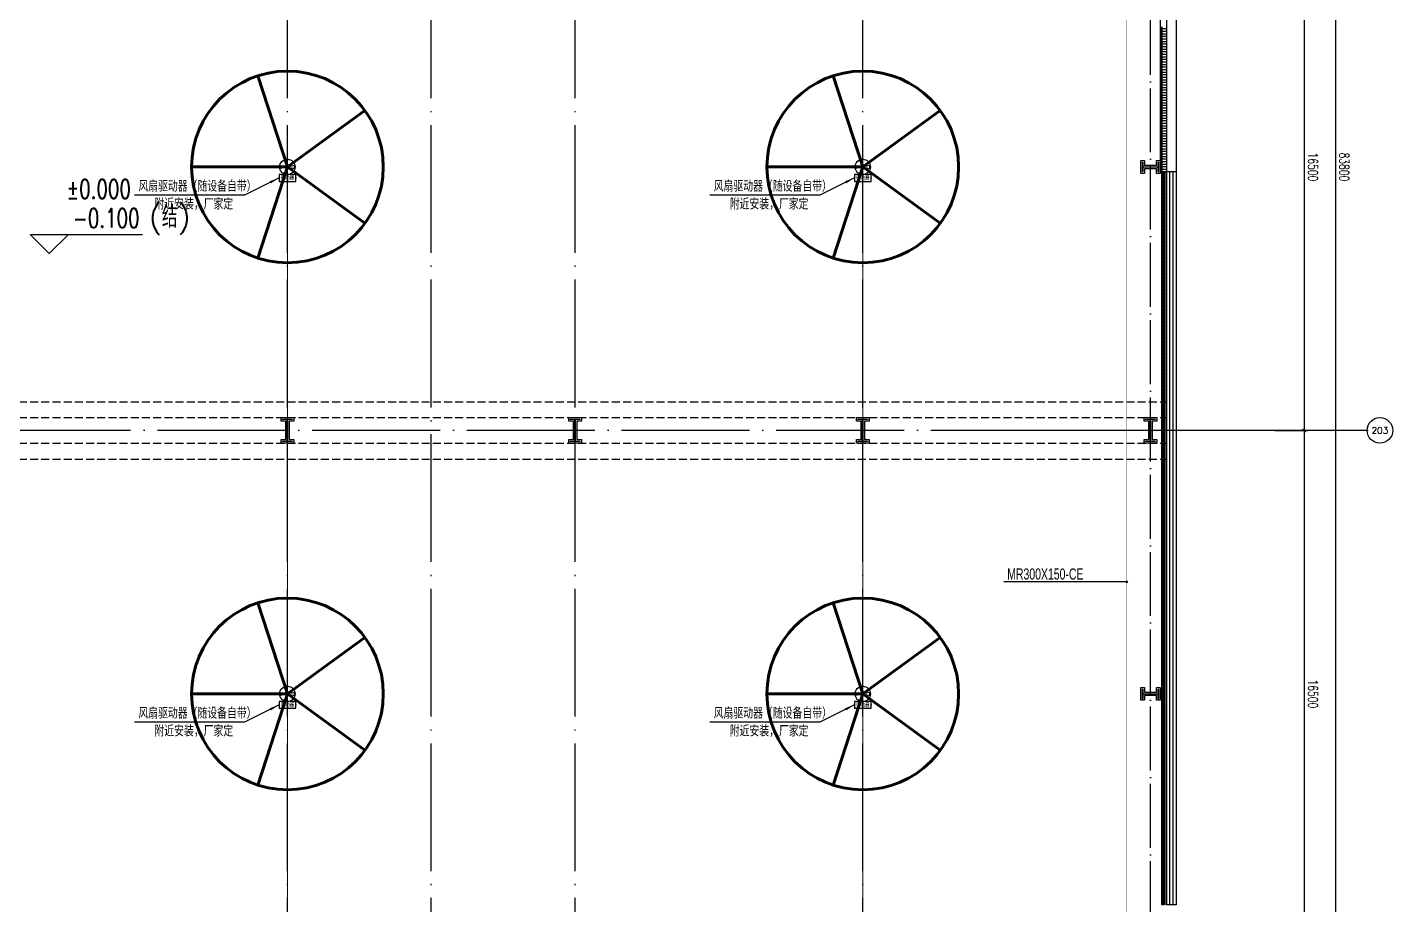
# Model space of a CAD drawing. Extents: x -1396510 to 1250330, y -1892470 to 1623980.
# Drawn here: x -163992 to -121275, y -780980 to -753507 of the extents above; entities that cross this region are included whole.
import ezdxf
from ezdxf.enums import TextEntityAlignment as Align

# ---------------------------------------------------------------- set-up
doc = ezdxf.new("R2010")
doc.units = 0
doc.header["$LTSCALE"] = 1000
doc.header["$MEASUREMENT"] = 0
doc.linetypes.add('DASH', pattern=[0.35, 0.25, -0.1])
doc.linetypes.add('DOTE', pattern=[2.42, 2, -0.2, 0.02, -0.2])
doc.layers.get('Defpoints').update_dxf_attribs({"color": 210})
for name, color, linetype in [('99平面图例外参$0$A-HATCH-2', 251, 'Continuous'), ('A-AXIS-D', 1, 'Continuous'), ('A-AXIS-DOTE', 14, 'DOTE'), ('A-AXIS-DP', 126, 'Continuous'), ('A-HATCH-2', 251, 'Continuous'), ('A-HRAIL', 173, 'Continuous'), ('A-LIN-V', 9, 'Continuous'), ('A-WINDOW', 140, 'Continuous'), ('AS-COLN', 6, 'Continuous'), ('AS-WALL', 40, 'Continuous'), ('CABLETRAY', 4, 'Continuous'), ('CABLETRAY_DIM', 3, 'Continuous'), ('CURTWALL', 4, 'Continuous'), ('DIM-箱柜', 3, 'Continuous'), ('EQUIP-动力', 3, 'Continuous'), ('EQUIP-箱柜', 3, 'Continuous'), ('WIRE-照明', 1, 'Continuous'), ('建-标高', 3, 'Continuous')]:
    doc.layers.add(name, color=color, linetype=linetype)
doc.layers.add('A-云线2', color=3, linetype='Continuous', plot=False)
doc.styles.add('_TCH_AXIS', font='COMPLEX', dxfattribs={"bigfont": 'GBCBIG'})
doc.styles.add('_TCH_DIM_T3', font='SIMPLEX', dxfattribs={"width": 0.705882, "bigfont": 'GBCBIG'})
doc.styles.add('_TEL_ATTDEF', font='GBENOR', dxfattribs={"width": 0.8, "height": 3, "bigfont": 'GBCBIG'})
doc.styles.add('_TEL_DIM', font='SIMPLEX', dxfattribs={"width": 0.8, "height": 3.5, "bigfont": 'HZTXT'})
doc.styles.add('A-DIM_T3', font='SIMPLEX', dxfattribs={"width": 0.705882, "bigfont": 'GBCBIG'})
doc.styles.add('A-STANDARD', font='SIMPLEX', dxfattribs={"bigfont": 'GBCBIG'})
doc.styles.add('HZTXT5', font='aa.shx', dxfattribs={"width": 0.7, "bigfont": 'hztxt.shx'})
doc.dimstyles.new('_TCH_ARCH&&100', dxfattribs={"dimtxt": 297.5, "dimasz": 100, "dimexe": 100, "dimexo": 100, "dimgap": 126.25, "dimtad": 1, "dimdec": 0, "dimzin": 0, "dimdsep": 46, "dimtxsty": '_TCH_DIM_T3', "dimblk": 'ARCHTICK', "dimcen": 0.09, "dimclrt": 7, "dimazin": 2, "dimtfac": 1, "dimtdec": 0, "dimtix": 1, "dimtmove": 2, "dimatfit": 3, "dimfxl": 0, "dimtolj": 1, "dimtzin": 0, "dimarcsym": 0})
doc.dimstyles.new('A-DIM&&100', dxfattribs={"dimtxt": 297.5, "dimasz": 100, "dimexe": 100, "dimexo": 100, "dimgap": 126.25, "dimtad": 1, "dimdec": 0, "dimzin": 0, "dimdsep": 46, "dimtxsty": 'A-DIM_T3', "dimblk": 'ARCHTICK', "dimcen": 0.09, "dimclrt": 7, "dimazin": 2, "dimtfac": 1, "dimtdec": 0, "dimtix": 1, "dimtmove": 2, "dimatfit": 3, "dimfxl": 0, "dimtolj": 1, "dimtzin": 0, "dimarcsym": 0})

# ---------------------------------------------------------------- blocks, each defined once
blk = doc.blocks.new('_ArchTick')
at = {"color": 0, "linetype": 'ByBlock', "const_width": 0.4}
blk.add_lwpolyline([(-0.5, -0.5), (0.5, 0.5)], dxfattribs=at)
blk = doc.blocks.new('*D554')
at = {"layer": 'A-AXIS-D', "color": 0, "lineweight": -2, "transparency": 16777216}
for p, q in [((160194, -33000), (161210, -33000)), ((161110, -33000), (161110, -49500)), ((160194, -49500), (161210, -49500))]:
    blk.add_line(p, q, dxfattribs=at)
at = {"layer": 'Defpoints', "color": 0, "transparency": 16777216}
for p in [(160094, -33000), (160094, -49500), (161110, -49500)]:
    blk.add_point(p, dxfattribs=at)
at = {"layer": 'A-AXIS-D', "color": 0, "lineweight": -2, "transparency": 16777216, "xscale": 100, "yscale": 100, "zscale": 100}
for p, rotation in [((161110, -33000), 90), ((161110, -49500), 270)]:
    blk.add_blockref('_ArchTick', p, dxfattribs=dict(at, rotation=rotation))
at = {"layer": 'A-AXIS-D', "color": 7, "transparency": 16777216, "insert": (161385, -41250), "char_height": 297.5, "attachment_point": 5, "rotation": 270, "style": 'A-DIM_T3'}
blk.add_mtext('\\A1;16500', dxfattribs=at)
blk = doc.blocks.new('*D555')
at = {"layer": 'A-AXIS-D', "color": 0, "lineweight": -2, "transparency": 16777216}
for p, q in [((160194, -49500), (161210, -49500)), ((161110, -49500), (161110, -66000)), ((160194, -66000), (161210, -66000))]:
    blk.add_line(p, q, dxfattribs=at)
at = {"layer": 'Defpoints', "color": 0, "transparency": 16777216}
for p in [(160094, -49500), (160094, -66000), (161110, -66000)]:
    blk.add_point(p, dxfattribs=at)
at = {"layer": 'A-AXIS-D', "color": 0, "lineweight": -2, "transparency": 16777216, "xscale": 100, "yscale": 100, "zscale": 100}
for p, rotation in [((161110, -49500), 90), ((161110, -66000), 270)]:
    blk.add_blockref('_ArchTick', p, dxfattribs=dict(at, rotation=rotation))
at = {"layer": 'A-AXIS-D', "color": 7, "transparency": 16777216, "insert": (161385, -57750), "char_height": 297.5, "attachment_point": 5, "rotation": 270, "style": 'A-DIM_T3'}
blk.add_mtext('\\A1;16500', dxfattribs=at)
blk = doc.blocks.new('nt66')
at = {"layer": 'A-HATCH-2', "color": 8}
blk.add_lwpolyline([(-195840, 766870), (-195440, 766870), (-195440, 766758), (-195586, 766758), (-195586, 766182), (-195440, 766182), (-195440, 766070), (-195840, 766070), (-195840, 766182), (-195694, 766182), (-195694, 766758), (-195840, 766758)], close=True, dxfattribs=at)
at = {"layer": 'AS-COLN'}
blk.add_lwpolyline([(-195790, 766820), (-195490, 766820), (-195490, 766808), (-195636, 766808), (-195636, 766132), (-195490, 766132), (-195490, 766120), (-195790, 766120), (-195790, 766132), (-195644, 766132), (-195644, 766808), (-195790, 766808)], close=True, dxfattribs=at)
blk = doc.blocks.new('342343243')
at = {"layer": 'A-AXIS-DP', "color": 5}
blk.add_lwpolyline([(-155704, 832070), (-155404, 832070), (-155404, 832058), (-155550, 832058), (-155550, 831582), (-155404, 831582), (-155404, 831570), (-155704, 831570), (-155704, 831582), (-155558, 831582), (-155558, 832058), (-155704, 832058), (-155704, 832070)], close=True, dxfattribs=at)
at = {"layer": 'A-HATCH-2'}
blk.add_lwpolyline([(-155754, 832120), (-155354, 832120), (-155354, 832008), (-155500, 832008), (-155500, 831632), (-155354, 831632), (-155354, 831520), (-155754, 831520), (-155754, 831632), (-155608, 831632), (-155608, 832008), (-155754, 832008)], close=True, dxfattribs=at)
blk = doc.blocks.new('33333')
for p in [(39786, -93400), (48786, -93400), (57786, -93400), (66786, -93400)]:
    blk.add_blockref('nt66', p)
at = {"layer": 'A-AXIS-DP', "rotation": 270}
for p in [(-960674, 525766), (-960674, 509266)]:
    blk.add_blockref('342343243', p, dxfattribs=at)
blk = doc.blocks.new('w42343')
at = {"layer": 'A-HATCH-2', "color": 8, "linetype": 'DASH'}
for p, q in [((-263654, 673970), (-128354, 673970)), ((-263654, 673470), (-128354, 673470)), ((-263654, 672670), (-128354, 672670)), ((-263654, 672170), (-128354, 672170))]:
    blk.add_line(p, q, dxfattribs=at)
blk = doc.blocks.new('w4324324')
at = {"layer": 'A-HATCH-2', "color": 0, "lineweight": 60}
for q in [(-1694760, 686605), (-1697614, 684532), (-1691907, 684532), (-1696524, 681178), (-1692997, 681178)]:
    blk.add_line((-1694760, 683605), q, dxfattribs=at)
blk.add_circle((-1694760, 683605), 3000, dxfattribs=at)
blk = doc.blocks.new('ner546')
at = {"layer": 'A-LIN-V', "color": 8}
for p in [(581780, -46744), (598280, -46744), (581780, -64744), (598280, -64744)]:
    blk.add_blockref('w4324324', p, dxfattribs=at)
blk = doc.blocks.new('*D5786')
at = {"layer": 'A-AXIS-D', "color": 0, "lineweight": -2, "transparency": 16777216}
for p, q in [((160294, 650), (162190, 650)), ((162090, 650), (162090, -83150)), ((160294, -83150), (162190, -83150))]:
    blk.add_line(p, q, dxfattribs=at)
at = {"layer": 'Defpoints', "color": 0, "transparency": 16777216}
for p in [(160194, 650), (160194, -83150), (162090, -83150)]:
    blk.add_point(p, dxfattribs=at)
at = {"layer": 'A-AXIS-D', "color": 0, "lineweight": -2, "transparency": 16777216, "xscale": 100, "yscale": 100, "zscale": 100}
for p, rotation in [((162090, 650), 90), ((162090, -83150), 270)]:
    blk.add_blockref('_ArchTick', p, dxfattribs=dict(at, rotation=rotation))
at = {"layer": 'A-AXIS-D', "color": 7, "transparency": 16777216, "insert": (162365, -41250), "char_height": 297.5, "attachment_point": 5, "rotation": 270, "style": '_TCH_DIM_T3'}
blk.add_mtext('\\A1;83800', dxfattribs=at)
blk = doc.blocks.new('99平面图例外参$0$$LinePat$填挖边坡')
at = {"color": 0}
for p, q in [((0, 0), (0, -1500)), ((300, 0), (300, -600))]:
    blk.add_line(p, q, dxfattribs=at)
at = {"layer": 'Defpoints', "color": 0}
blk.add_point((600, 0), dxfattribs=at)
blk = doc.blocks.new('99平面图例外参$0$$LinePat$圆环')
for points in [[(0, 150), (300, 150)], [(0, 0), (300, 0)], [(0, -150), (300, -150)]]:
    blk.add_lwpolyline(points)
at = {"color": 0}
blk.add_circle((150, 0), 150, dxfattribs=at)
blk = doc.blocks.new('$equip$00002854')
for p, q in [((-0.62, 0.13), (-0.1, 0.02)), ((-0.62, -0.13), (-0.62, 0.13)), ((0.62, 0.13), (0.1, 0.02)), ((0.62, -0.13), (0.62, 0.13)), ((-0.1, -0.02), (-0.62, -0.13)), ((0.1, -0.02), (0.62, -0.13))]:
    blk.add_line(p, q)
at = {"const_width": 0.0571}
blk.add_lwpolyline([(-0.69, 0, 1), (0.69, 0, 1), (-0.69, 0, 1.215985)], format="xyb", dxfattribs=at)
for radius in [0.688, 0.104]:
    blk.add_circle((0, 0), radius)
for p in [(-0.69, 0), (0, 0.69), (0.69, 0), (0, -0.69)]:
    blk.add_point(p)
at = {"color": 7, "style": '_TEL_DIM', "flags": 1}
for tag in ['A', 'REMARK']:
    blk.add_attdef(tag, text='', height=0.00002, dxfattribs=at).set_placement((0, 0), align=Align.MIDDLE_CENTER)
blk = doc.blocks.new('$equip$00002926')
for p, q in [((0.75, 0.6), (-0.75, 0.6)), ((-0.75, 0.6), (-0.75, 0)), ((-0.75, 0), (0.75, 0)), ((0.75, 0), (0.75, 0.6))]:
    blk.add_line(p, q)
at = {"const_width": 0.0571}
blk.add_lwpolyline([(-0.75, 0.6), (-0.75, 0), (0.75, 0), (0.75, 0.6), (-0.75, 0.6), (-0.75, 0)], dxfattribs=at)
for p in [(-0.75, 0.3), (0, 0.6), (0, 0), (0.75, 0.3)]:
    blk.add_point(p)
at = {"color": 7, "style": '_TEL_DIM'}
blk.add_attdef('$TEXT$', text='', height=0.4, dxfattribs=at).set_placement((0, 0.3), align=Align.MIDDLE_CENTER)
at = {"color": 7, "style": '_TEL_DIM', "flags": 1}
for tag in ['A', 'REMARK']:
    blk.add_attdef(tag, text='', height=0.00002, dxfattribs=at).set_placement((0, 0), align=Align.MIDDLE_CENTER)
blk = doc.blocks.new('世赫2#厂房一层0821')
at = {"layer": 'A-AXIS-D'}
blk.add_circle((163479.3, -49498.9), 400, dxfattribs=at)
at = {"layer": 'A-AXIS-DOTE', "color": 8, "ltscale": 2}
for p, q in [((129300, -87498.9), (129300, 6300)), ((133800, -87498.9), (133800, 6300)), ((138300, -87498.9), (138300, 6300)), ((147300, -87498.9), (147300, 6300)), ((163114.2, -49500), (-11095.8, -49500))]:
    blk.add_line(p, q, dxfattribs=at)
at = {"layer": 'A-AXIS-DOTE', "color": 8}
blk.add_line((156300, -89188.9), (156300, 6366.1), dxfattribs=at)
at = {"layer": 'A-AXIS-DP'}
blk.add_line((159644.2, -49500), (152824.2, -49500), dxfattribs=at)
at = {"layer": 'A-LIN-V'}
for p in [(156600, -25950), (156800, -41400)]:
    blk.add_line(p, (156600, -41400), dxfattribs=at)
at = {"layer": 'AS-WALL'}
for p, q in [((156800, -25950), (156800, -41400)), ((157100, -25950), (157100, -41400)), ((157100, -41400), (156800, -41400))]:
    blk.add_line(p, q, dxfattribs=at)
at = {"layer": 'CURTWALL'}
for p, q in [((156800, -41400), (156800, -64350)), ((157100, -41400), (156800, -41400)), ((156900, -41400), (156900, -64350)), ((157000, -41400), (157000, -64350)), ((157100, -41400), (157100, -64350)), ((157100, -64350), (156800, -64350))]:
    blk.add_line(p, q, dxfattribs=at)
at = {"layer": '建-标高', "color": 8}
for p, q in [((121847.8, -43960), (121247.8, -43360)), ((121247.8, -43360), (124767.8, -43360)), ((121847.8, -43960), (122447.8, -43360))]:
    blk.add_line(p, q, dxfattribs=at)
at = {"layer": '99平面图例外参$0$A-HATCH-2', "color": 203, "xscale": 0.1334196891197501, "yscale": 0.1333333333333333, "zscale": 0.1333333333333333, "rotation": 90.00000000081378}
for p in [(156600, -36917.1), (156600, -36997.2), (156600, -37077.2), (156600, -37157.3), (156600, -37237.3), (156600, -37317.4), (156600, -37397.4), (156600, -37477.5), (156600, -37557.5), (156600, -37637.6), (156600, -37717.6), (156600, -37797.7), (156600, -37877.7), (156600, -37957.8), (156600, -38037.8), (156600, -38117.9), (156600, -38197.9), (156600, -38278), (156600, -38358), (156600, -38438.1), (156600, -38518.1), (156600, -38598.2), (156600, -38678.2), (156600, -38758.3), (156600, -38838.3), (156600, -38918.4), (156600, -38998.4), (156600, -39078.5), (156600, -39158.5), (156600, -39238.6), (156600, -39318.7), (156600, -39398.7), (156600, -39478.8), (156600, -39558.8), (156600, -39638.9), (156600, -39718.9), (156600, -39799), (156600, -39879), (156600, -39959.1), (156600, -40039.1), (156600, -40119.2), (156600, -40199.2), (156600, -40279.3), (156600, -40359.3), (156600, -40439.4), (156600, -40519.4), (156600, -40599.5), (156600, -40679.5), (156600, -40759.6), (156600, -40839.6), (156600, -40919.7), (156600, -40999.7), (156600, -41079.8), (156600, -41159.8), (156600, -41239.9), (156600, -41319.9), (156600, -41400)]:
    blk.add_blockref('99平面图例外参$0$$LinePat$填挖边坡', p, dxfattribs=at)
at = {"layer": 'A-HRAIL', "xscale": -0.3340611353481915, "yscale": 0.3333333333111111, "zscale": 0.3333333333111111, "rotation": 90}
for p in [(156700, -41400), (156700, -41500.2), (156700, -41600.4), (156700, -41700.7), (156700, -41800.9), (156700, -41901.1), (156700, -42001.3), (156700, -42101.5), (156700, -42201.7), (156700, -42302), (156700, -42402.2), (156700, -42502.4), (156700, -42602.6), (156700, -42702.8), (156700, -42803.1), (156700, -42903.3), (156700, -43003.5), (156700, -43103.7), (156700, -43203.9), (156700, -43304.1), (156700, -43404.4), (156700, -43504.6), (156700, -43604.8), (156700, -43705), (156700, -43805.2), (156700, -43905.5), (156700, -44005.7), (156700, -44105.9), (156700, -44206.1), (156700, -44306.3), (156700, -44406.6), (156700, -44506.8), (156700, -44607), (156700, -44707.2), (156700, -44807.4), (156700, -44907.6), (156700, -45007.9), (156700, -45108.1), (156700, -45208.3), (156700, -45308.5), (156700, -45408.7), (156700, -45509), (156700, -45609.2), (156700, -45709.4), (156700, -45809.6), (156700, -45909.8), (156700, -46010), (156700, -46110.3), (156700, -46210.5), (156700, -46310.7), (156700, -46410.9), (156700, -46511.1), (156700, -46611.4), (156700, -46711.6), (156700, -46811.8), (156700, -46912), (156700, -47012.2), (156700, -47112.4), (156700, -47212.7), (156700, -47312.9), (156700, -47413.1), (156700, -47513.3), (156700, -47613.5), (156700, -47713.8), (156700, -47814), (156700, -47914.2), (156700, -48014.4), (156700, -48114.6), (156700, -48214.8), (156700, -48315.1), (156700, -48415.3), (156700, -48515.5), (156700, -48615.7), (156700, -48715.9), (156700, -48816.2), (156700, -48916.4), (156700, -49016.6), (156700, -49116.8), (156700, -49217), (156700, -49317.2), (156700, -49417.5), (156700, -49517.7), (156700, -49617.9), (156700, -49718.1), (156700, -49818.3), (156700, -49918.6), (156700, -50018.8), (156700, -50119), (156700, -50219.2), (156700, -50319.4), (156700, -50419.7), (156700, -50519.9), (156700, -50620.1), (156700, -50720.3), (156700, -50820.5), (156700, -50920.7), (156700, -51021), (156700, -51121.2), (156700, -51221.4), (156700, -51321.6), (156700, -51421.8), (156700, -51522.1), (156700, -51622.3), (156700, -51722.5), (156700, -51822.7), (156700, -51922.9), (156700, -52023.1), (156700, -52123.4), (156700, -52223.6), (156700, -52323.8), (156700, -52424), (156700, -52524.2), (156700, -52624.5), (156700, -52724.7), (156700, -52824.9), (156700, -52925.1), (156700, -53025.3), (156700, -53125.5), (156700, -53225.8), (156700, -53326), (156700, -53426.2), (156700, -53526.4), (156700, -53626.6), (156700, -53726.9), (156700, -53827.1), (156700, -53927.3), (156700, -54027.5), (156700, -54127.7), (156700, -54227.9), (156700, -54328.2), (156700, -54428.4), (156700, -54528.6), (156700, -54628.8), (156700, -54729), (156700, -54829.3), (156700, -54929.5), (156700, -55029.7), (156700, -55129.9), (156700, -55230.1), (156700, -55330.3), (156700, -55430.6), (156700, -55530.8), (156700, -55631), (156700, -55731.2), (156700, -55831.4), (156700, -55931.7), (156700, -56031.9), (156700, -56132.1), (156700, -56232.3), (156700, -56332.5), (156700, -56432.8), (156700, -56533), (156700, -56633.2), (156700, -56733.4), (156700, -56833.6), (156700, -56933.8), (156700, -57034.1), (156700, -57134.3), (156700, -57234.5), (156700, -57334.7), (156700, -57434.9), (156700, -57535.2), (156700, -57635.4), (156700, -57735.6), (156700, -57835.8), (156700, -57936), (156700, -58036.2), (156700, -58136.5), (156700, -58236.7), (156700, -58336.9), (156700, -58437.1), (156700, -58537.3), (156700, -58637.6), (156700, -58737.8), (156700, -58838), (156700, -58938.2), (156700, -59038.4), (156700, -59138.6), (156700, -59238.9), (156700, -59339.1), (156700, -59439.3), (156700, -59539.5), (156700, -59639.7), (156700, -59740), (156700, -59840.2), (156700, -59940.4), (156700, -60040.6), (156700, -60140.8), (156700, -60241), (156700, -60341.3), (156700, -60441.5), (156700, -60541.7), (156700, -60641.9), (156700, -60742.1), (156700, -60842.4), (156700, -60942.6), (156700, -61042.8), (156700, -61143), (156700, -61243.2), (156700, -61343.4), (156700, -61443.7), (156700, -61543.9), (156700, -61644.1), (156700, -61744.3), (156700, -61844.5), (156700, -61944.8), (156700, -62045), (156700, -62145.2), (156700, -62245.4), (156700, -62345.6), (156700, -62445.9), (156700, -62546.1), (156700, -62646.3), (156700, -62746.5), (156700, -62846.7), (156700, -62946.9), (156700, -63047.2), (156700, -63147.4), (156700, -63247.6), (156700, -63347.8), (156700, -63448), (156700, -63548.3), (156700, -63648.5), (156700, -63748.7), (156700, -63848.9), (156700, -63949.1), (156700, -64049.3), (156700, -64149.6), (156700, -64249.8)]:
    blk.add_blockref('99平面图例外参$0$$LinePat$圆环', p, dxfattribs=at)
at = {"layer": 'A-LIN-V', "color": 8, "rotation": 90.00000000000001}
blk.add_blockref('ner546', (766160.7, 1055230), dxfattribs=at)
at = {"layer": 'A-WINDOW'}
for name in ['33333', 'w42343']:
    blk.add_blockref(name, (285154.2, -722570), dxfattribs=at)
at = {"layer": 'A-AXIS-D', "color": 7, "style": '_TCH_AXIS'}
blk.add_text('203', height=202.97, dxfattribs=at).set_placement((163218.3, -49600.4), (163740.2, -49600.4), align=Align.FIT)
at = {"layer": '建-标高', "color": 7, "style": 'A-STANDARD', "width": 0.705882}
for s, p in [('%%P0.000', (122387.8, -42240)), ('-0.100', (122587.8, -43150))]:
    blk.add_text(s, height=595, dxfattribs=at).set_placement(p)
at = {"layer": '建-标高', "color": 7, "style": 'A-STANDARD'}
blk.add_text('(结)', height=675.18, dxfattribs=at).set_placement((124967.8, -43150))
at = {"layer": 'A-AXIS-D'}
dim = blk.add_linear_dim(base=(162089.7, -83150), p1=(160194.2, 650), p2=(160194.2, -83150), angle=270, dimstyle='_TCH_ARCH&&100', dxfattribs=at)
dim.commit()
dim.dimension.update_dxf_attribs({"geometry": '*D5786', "text_midpoint": (162364.7, -41250), "dimtype": 161, "text_rotation": 270})
for base, p1, p2, picture, middle in [((161110, -49500), (160094.2, -33000), (160094.2, -49500), '*D554', (161385, -41250)), ((161110, -66000), (160094.2, -49500), (160094.2, -66000), '*D555', (161385, -57750))]:
    dim = blk.add_linear_dim(base=base, p1=p1, p2=p2, angle=270, dimstyle='A-DIM&&100', override={"dimgap": 0}, dxfattribs=at)
    dim.commit()
    dim.dimension.update_dxf_attribs({"geometry": picture, "text_midpoint": middle, "dimtype": 129, "text_rotation": 270})

msp = doc.modelspace()

# ---------------------------------------------------------------- linework, layer by layer
at = {"layer": 'CABLETRAY', "const_width": 7.5}
for points in [[(-129590, -795060), (-129590, -717750)], [(-129190, -717750), (-129190, -795060)]]:
    msp.add_lwpolyline(points, dxfattribs=at)
at = {"layer": 'CABLETRAY_DIM'}
for p, q in [((-131100, -770870), (-133440, -770870)), ((-129590, -770870), (-131100, -770870))]:
    msp.add_line(p, q, dxfattribs=at)
at = {"layer": 'CABLETRAY_DIM', "const_width": 40}
msp.add_lwpolyline([(-129570, -770870, 1), (-129610, -770870, 1)], format="xyb", close=True, dxfattribs=at)
at = {"layer": 'DIM-箱柜'}
for p, q in [((-156116.7, -758225.6), (-157200, -758760)), ((-138116.7, -758225.6), (-139200, -758760)), ((-157200, -758760), (-160640, -758760)), ((-139200, -758760), (-142640, -758760)), ((-156116.7, -774725.6), (-157200, -775260)), ((-138116.7, -774725.6), (-139200, -775260)), ((-157200, -775260), (-160640, -775260)), ((-139200, -775260), (-142640, -775260))]:
    msp.add_line(p, q, dxfattribs=at)
for points in [[(-156116.7, -758225.6, 0, 80, 0), (-156385.7, -758358.3, 0, 0, 0)], [(-138116.7, -758225.6, 0, 80, 0), (-138385.7, -758358.3, 0, 0, 0)], [(-156116.7, -774725.6, 0, 80, 0), (-156385.7, -774858.3, 0, 0, 0)], [(-138116.7, -774725.6, 0, 80, 0), (-138385.7, -774858.3, 0, 0, 0)]]:
    msp.add_lwpolyline(points, format="xyseb", dxfattribs=at)
at = {"layer": 'WIRE-照明', "linetype": 'Continuous', "const_width": 35}
for points in [[(-155854.2, -774139.4), (-155854.2, -758330.6)], [(-137854.2, -774139.4), (-137854.2, -758330.6)], [(-155854.2, -790639.4), (-155854.2, -774830.6)], [(-137854.2, -790639.4), (-137854.2, -774830.6)]]:
    msp.add_lwpolyline(points, dxfattribs=at)

# ---------------------------------------------------------------- block references
at = {"layer": 'A-云线2'}
msp.add_blockref('世赫2#厂房一层0821', (-285154.2, -716630), dxfattribs=at)
at = {"layer": 'EQUIP-动力', "xscale": 350, "yscale": 350, "zscale": 350}
for p in [(-155854.2, -757880), (-137854.2, -757880), (-155854.2, -774380), (-137854.2, -774380)]:
    msp.add_blockref('$equip$00002854', p, dxfattribs=at)
at = {"layer": 'EQUIP-箱柜'}
ref = msp.add_blockref('$equip$00002926', (-155854.2, -758330.6), dxfattribs=dict(at, xscale=350, yscale=350, zscale=350))
ref.add_attrib('$TEXT$', '驱动器', dxfattribs={"layer": '0', "color": 7, "height": 140, "style": '_TEL_ATTDEF'}).set_placement((-155854.2, -758225.6), align=Align.MIDDLE_CENTER)
ref = msp.add_blockref('$equip$00002926', (-137854.2, -758330.6), dxfattribs=dict(at, xscale=350, yscale=350, zscale=350))
ref.add_attrib('$TEXT$', '驱动器', dxfattribs={"layer": '0', "color": 7, "height": 140, "style": '_TEL_ATTDEF'}).set_placement((-137854.2, -758225.6), align=Align.MIDDLE_CENTER)
ref = msp.add_blockref('$equip$00002926', (-155854.2, -774830.6), dxfattribs=dict(at, xscale=350, yscale=350, zscale=350))
ref.add_attrib('$TEXT$', '驱动器', dxfattribs={"layer": '0', "color": 7, "height": 140, "style": '_TEL_ATTDEF'}).set_placement((-155854.2, -774725.6), align=Align.MIDDLE_CENTER)
ref = msp.add_blockref('$equip$00002926', (-137854.2, -774830.6), dxfattribs=dict(at, xscale=350, yscale=350, zscale=350))
ref.add_attrib('$TEXT$', '驱动器', dxfattribs={"layer": '0', "color": 7, "height": 140, "style": '_TEL_ATTDEF'}).set_placement((-137854.2, -774725.6), align=Align.MIDDLE_CENTER)

# ---------------------------------------------------------------- texts
at = {"layer": 'CABLETRAY_DIM', "color": 7, "style": 'HZTXT5', "width": 0.7}
msp.add_text('MR300X150-CE', height=350, dxfattribs=at).set_placement((-133335, -770800))
at = {"layer": 'DIM-箱柜', "color": 7, "style": '_TEL_DIM', "width": 0.8}
for s, p in [('风扇驱动器（随设备自带）', (-160517.3, -758655)), ('风扇驱动器（随设备自带）', (-142517.3, -758655)), ('附近安装，厂家定', (-160014.6, -759215)), ('附近安装，厂家定', (-142014.6, -759215)), ('风扇驱动器（随设备自带）', (-160517.3, -775155)), ('风扇驱动器（随设备自带）', (-142517.3, -775155)), ('附近安装，厂家定', (-160014.6, -775715)), ('附近安装，厂家定', (-142014.6, -775715))]:
    msp.add_text(s, height=350, dxfattribs=at).set_placement(p)

doc.saveas('drawing.dxf')
